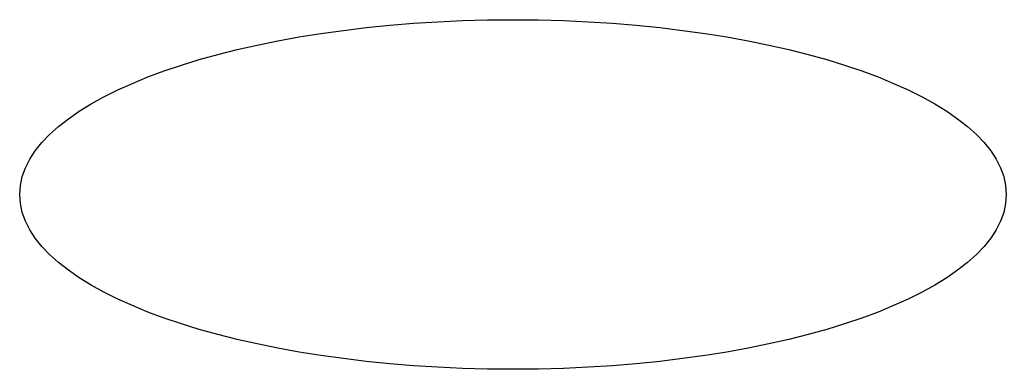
# Model space of a CAD drawing. Extents: x -0.33 to 0.33, y -0.117 to 0.117.
import ezdxf

# ---------------------------------------------------------------- set-up
doc = ezdxf.new("R2010")
doc.units = 0
doc.header["$LTSCALE"] = 8
doc.header["$MEASUREMENT"] = 0
doc.layers.get('0').update_dxf_attribs({"linetype": 'CONTINUOUS'})

msp = doc.modelspace()

# ---------------------------------------------------------------- linework, layer by layer
msp.add_ellipse((0, 0), major_axis=(0.33, 0), ratio=0.354167)

doc.saveas('drawing.dxf')
